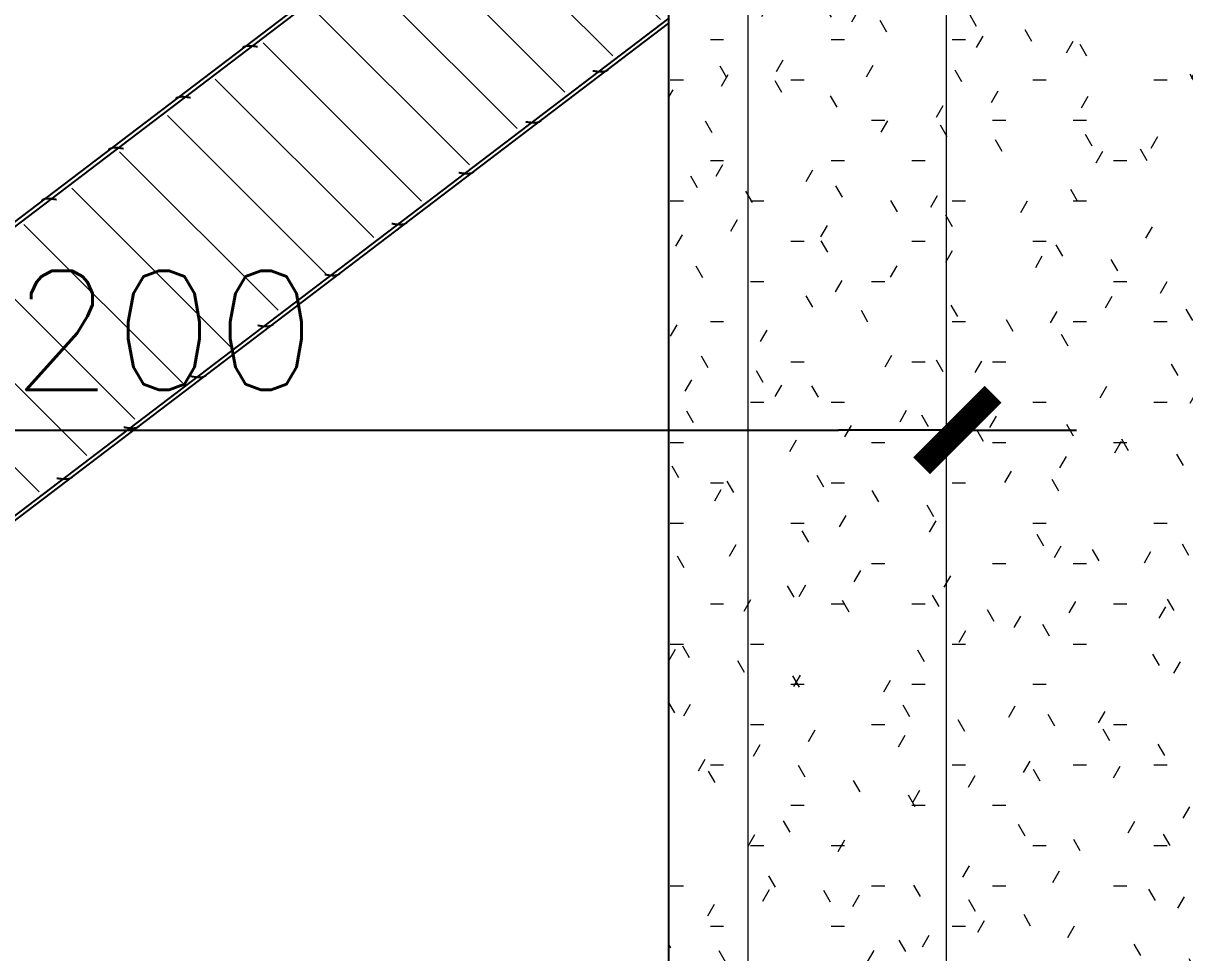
# Model space of a CAD drawing. Extents: x -9133 to 18268, y -11863 to 17290.
# Drawn here: x 809.5 to 955.9, y 3316.6 to 3433.8 of the extents above; entities that cross this region are included whole.
import ezdxf

# ---------------------------------------------------------------- set-up
doc = ezdxf.new("R2010")
doc.units = 0
doc.header["$LTSCALE"] = 30
doc.header["$MEASUREMENT"] = 0
doc.linetypes.add('EJEG$0$RLE-PROYECCION', pattern=[0.71438, 0.47625, -0.23813])
doc.layers.get('0').update_dxf_attribs({"linetype": 'CONTINUOUS'})
doc.layers.add('EJEG$0$RLA-ACHURADO', color=30, linetype='EJEG$0$RLE-PROYECCION', lineweight=15, transparency=0.7)
doc.layers.add('EJEG$0$RLA-CONTORNO', color=30, linetype='CONTINUOUS', lineweight=25)
doc.layers.add('EJEG$0$RLA-EJES', color=1, linetype='CONTINUOUS', lineweight=9)
doc.layers.add('EJEG$0$RLA-FE', color=7, linetype='CONTINUOUS')
doc.styles.add('EJEG$0$RomanS', font='romans.shx', dxfattribs={"height": 11.25})
doc.dimstyles.new('EJEG$0$ING50', dxfattribs={"dimscale": 50, "dimtxt": 0.27, "dimasz": 0.3, "dimexe": 0, "dimexo": 0, "dimgap": 0.1, "dimtad": 1, "dimdec": 1, "dimzin": 12, "dimdsep": 46, "dimtxsty": 'EJEG$0$RomanS', "dimblk": 'EJEG$0$TICK1', "dimblk1": 'EJEG$0$TICK1', "dimblk2": 'EJEG$0$TICK1', "dimcen": 0.09, "dimclrd": 2, "dimclre": 1, "dimclrt": 3, "dimadec": 0, "dimazin": 0, "dimtfac": 1, "dimtdec": 0, "dimtix": 1, "dimtmove": 2, "dimatfit": 3, "dimldrblk": 'EJEG$0$TICK1', "dimfxl": 0, "dimfxlon": 1, "dimtolj": 1, "dimtzin": 0, "dimarcsym": 0})

# ---------------------------------------------------------------- blocks, each defined once
blk = doc.blocks.new('EJEG$0$FP_3-EJE G')
at = {"layer": 'EJEG$0$RLA-CONTORNO'}
for p, q in [((-1239.82, 1101.97), (-1601.82, 826.77)), ((-1293.15, 1061.37), (-1293.17, 1061.36)), ((-1293.12, 1061.37), (-1293.15, 1061.37)), ((-1293.1, 1061.38), (-1293.12, 1061.37)), ((-1293.07, 1061.38), (-1293.1, 1061.38)), ((-1293.04, 1061.39), (-1293.07, 1061.38)), ((-1293.01, 1061.39), (-1293.04, 1061.39)), ((-1292.98, 1061.4), (-1293.01, 1061.39)), ((-1292.96, 1061.4), (-1292.98, 1061.4)), ((-1292.93, 1061.4), (-1292.96, 1061.4)), ((-1292.9, 1061.41), (-1292.93, 1061.4)), ((-1292.87, 1061.41), (-1292.9, 1061.41)), ((-1292.84, 1061.41), (-1292.87, 1061.41)), ((-1292.81, 1061.41), (-1292.84, 1061.41)), ((-1292.78, 1061.41), (-1292.81, 1061.41)), ((-1292.75, 1061.41), (-1292.78, 1061.41)), ((-1292.72, 1061.41), (-1292.75, 1061.41)), ((-1292.69, 1061.41), (-1292.72, 1061.41)), ((-1292.66, 1061.41), (-1292.69, 1061.41)), ((-1292.62, 1061.41), (-1292.66, 1061.41)), ((-1292.59, 1061.41), (-1292.62, 1061.41)), ((-1292.56, 1061.41), (-1292.59, 1061.41)), ((-1292.53, 1061.4), (-1292.56, 1061.41)), ((-1292.5, 1061.4), (-1292.53, 1061.4)), ((-1292.46, 1061.4), (-1292.5, 1061.4)), ((-1292.43, 1061.4), (-1292.46, 1061.4)), ((-1292.4, 1061.39), (-1292.43, 1061.4)), ((-1292.36, 1061.39), (-1292.4, 1061.39)), ((-1292.33, 1061.39), (-1292.36, 1061.39)), ((-1292.3, 1061.38), (-1292.33, 1061.39)), ((-1292.26, 1061.38), (-1292.3, 1061.38)), ((-1292.23, 1061.38), (-1292.26, 1061.38)), ((-1292.19, 1061.37), (-1292.23, 1061.38)), ((-1292.16, 1061.37), (-1292.19, 1061.37)), ((-1292.13, 1061.36), (-1292.16, 1061.37)), ((-1293.52, 1061.21), (-1293.54, 1061.2)), ((-1293.5, 1061.22), (-1293.52, 1061.21)), ((-1293.48, 1061.24), (-1293.5, 1061.22)), ((-1293.46, 1061.25), (-1293.48, 1061.24)), ((-1293.44, 1061.26), (-1293.46, 1061.25)), ((-1293.42, 1061.27), (-1293.44, 1061.26)), ((-1293.39, 1061.29), (-1293.42, 1061.27)), ((-1293.37, 1061.3), (-1293.39, 1061.29)), ((-1293.35, 1061.31), (-1293.37, 1061.3)), ((-1293.32, 1061.32), (-1293.35, 1061.31)), ((-1293.3, 1061.32), (-1293.32, 1061.32)), ((-1293.28, 1061.33), (-1293.3, 1061.32)), ((-1293.25, 1061.34), (-1293.28, 1061.33)), ((-1293.23, 1061.35), (-1293.25, 1061.34)), ((-1293.2, 1061.36), (-1293.23, 1061.35)), ((-1293.17, 1061.36), (-1293.2, 1061.36)), ((-1292.09, 1061.36), (-1292.13, 1061.36)), ((-1292.06, 1061.35), (-1292.09, 1061.36)), ((-1292.02, 1061.35), (-1292.06, 1061.35)), ((-1291.99, 1061.34), (-1292.02, 1061.35)), ((-1291.95, 1061.34), (-1291.99, 1061.34)), ((-1291.92, 1061.33), (-1291.95, 1061.34)), ((-1291.88, 1061.33), (-1291.92, 1061.33)), ((-1291.85, 1061.32), (-1291.88, 1061.33)), ((-1291.81, 1061.31), (-1291.85, 1061.32)), ((-1291.78, 1061.31), (-1291.81, 1061.31)), ((-1291.74, 1061.3), (-1291.78, 1061.31)), ((-1291.71, 1061.3), (-1291.74, 1061.3)), ((-1291.67, 1061.29), (-1291.71, 1061.3)), ((-1301.97, 1054.79), (-1301.99, 1054.78)), ((-1301.95, 1054.81), (-1301.97, 1054.79)), ((-1301.92, 1054.82), (-1301.95, 1054.81)), ((-1301.9, 1054.83), (-1301.92, 1054.82)), ((-1301.88, 1054.84), (-1301.9, 1054.83)), ((-1301.86, 1054.86), (-1301.88, 1054.84)), ((-1301.84, 1054.87), (-1301.86, 1054.86)), ((-1301.81, 1054.88), (-1301.84, 1054.87)), ((-1301.79, 1054.89), (-1301.81, 1054.88)), ((-1301.77, 1054.9), (-1301.79, 1054.89)), ((-1301.74, 1054.91), (-1301.77, 1054.9)), ((-1301.72, 1054.91), (-1301.74, 1054.91)), ((-1301.69, 1054.92), (-1301.72, 1054.91)), ((-1301.67, 1054.93), (-1301.69, 1054.92)), ((-1301.64, 1054.94), (-1301.67, 1054.93)), ((-1301.62, 1054.94), (-1301.64, 1054.94)), ((-1301.59, 1054.95), (-1301.62, 1054.94)), ((-1301.57, 1054.96), (-1301.59, 1054.95)), ((-1301.54, 1054.96), (-1301.57, 1054.96)), ((-1301.51, 1054.97), (-1301.54, 1054.96)), ((-1301.48, 1054.97), (-1301.51, 1054.97)), ((-1301.46, 1054.97), (-1301.48, 1054.97)), ((-1301.43, 1054.98), (-1301.46, 1054.97)), ((-1301.4, 1054.98), (-1301.43, 1054.98)), ((-1301.37, 1054.98), (-1301.4, 1054.98)), ((-1301.34, 1054.99), (-1301.37, 1054.98)), ((-1301.31, 1054.99), (-1301.34, 1054.99)), ((-1301.28, 1054.99), (-1301.31, 1054.99)), ((-1301.25, 1054.99), (-1301.28, 1054.99)), ((-1301.22, 1054.99), (-1301.25, 1054.99)), ((-1301.19, 1054.99), (-1301.22, 1054.99)), ((-1301.16, 1054.99), (-1301.19, 1054.99)), ((-1301.13, 1054.99), (-1301.16, 1054.99)), ((-1301.1, 1054.99), (-1301.13, 1054.99)), ((-1301.07, 1054.99), (-1301.1, 1054.99)), ((-1301.04, 1054.99), (-1301.07, 1054.99)), ((-1301, 1054.99), (-1301.04, 1054.99)), ((-1300.97, 1054.99), (-1301, 1054.99)), ((-1300.94, 1054.98), (-1300.97, 1054.99)), ((-1300.91, 1054.98), (-1300.94, 1054.98)), ((-1300.87, 1054.98), (-1300.91, 1054.98)), ((-1300.84, 1054.97), (-1300.87, 1054.98)), ((-1300.81, 1054.97), (-1300.84, 1054.97)), ((-1300.77, 1054.97), (-1300.81, 1054.97)), ((-1300.74, 1054.96), (-1300.77, 1054.97)), ((-1300.71, 1054.96), (-1300.74, 1054.96)), ((-1300.67, 1054.96), (-1300.71, 1054.96)), ((-1300.64, 1054.95), (-1300.67, 1054.96)), ((-1300.6, 1054.95), (-1300.64, 1054.95)), ((-1300.57, 1054.94), (-1300.6, 1054.95)), ((-1300.53, 1054.94), (-1300.57, 1054.94)), ((-1300.5, 1054.93), (-1300.53, 1054.94)), ((-1300.47, 1054.93), (-1300.5, 1054.93)), ((-1300.43, 1054.92), (-1300.47, 1054.93)), ((-1300.4, 1054.92), (-1300.43, 1054.92)), ((-1300.36, 1054.91), (-1300.4, 1054.92)), ((-1300.33, 1054.91), (-1300.36, 1054.91)), ((-1300.29, 1054.9), (-1300.33, 1054.91)), ((-1300.26, 1054.89), (-1300.29, 1054.9)), ((-1300.22, 1054.89), (-1300.26, 1054.89)), ((-1300.19, 1054.88), (-1300.22, 1054.89)), ((-1300.15, 1054.88), (-1300.19, 1054.88)), ((-1300.11, 1054.87), (-1300.15, 1054.88)), ((-1310.41, 1048.37), (-1310.43, 1048.36)), ((-1310.39, 1048.39), (-1310.41, 1048.37)), ((-1310.37, 1048.4), (-1310.39, 1048.39)), ((-1310.35, 1048.41), (-1310.37, 1048.4)), ((-1310.32, 1048.42), (-1310.35, 1048.41)), ((-1310.3, 1048.44), (-1310.32, 1048.42)), ((-1310.28, 1048.45), (-1310.3, 1048.44)), ((-1310.26, 1048.46), (-1310.28, 1048.45)), ((-1310.23, 1048.47), (-1310.26, 1048.46)), ((-1310.21, 1048.48), (-1310.23, 1048.47)), ((-1310.19, 1048.49), (-1310.21, 1048.48)), ((-1310.16, 1048.5), (-1310.19, 1048.49)), ((-1310.14, 1048.5), (-1310.16, 1048.5)), ((-1310.11, 1048.51), (-1310.14, 1048.5)), ((-1310.09, 1048.52), (-1310.11, 1048.51)), ((-1310.06, 1048.52), (-1310.09, 1048.52)), ((-1310.04, 1048.53), (-1310.06, 1048.52)), ((-1310.01, 1048.54), (-1310.04, 1048.53)), ((-1309.98, 1048.54), (-1310.01, 1048.54)), ((-1309.96, 1048.55), (-1309.98, 1048.54)), ((-1309.93, 1048.55), (-1309.96, 1048.55)), ((-1309.9, 1048.56), (-1309.93, 1048.55)), ((-1309.87, 1048.56), (-1309.9, 1048.56)), ((-1309.84, 1048.56), (-1309.87, 1048.56)), ((-1309.82, 1048.56), (-1309.84, 1048.56)), ((-1309.79, 1048.57), (-1309.82, 1048.56)), ((-1309.76, 1048.57), (-1309.79, 1048.57)), ((-1309.73, 1048.57), (-1309.76, 1048.57)), ((-1309.7, 1048.57), (-1309.73, 1048.57)), ((-1309.67, 1048.57), (-1309.7, 1048.57)), ((-1309.64, 1048.57), (-1309.67, 1048.57)), ((-1309.61, 1048.57), (-1309.64, 1048.57)), ((-1309.57, 1048.57), (-1309.61, 1048.57)), ((-1309.54, 1048.57), (-1309.57, 1048.57)), ((-1309.51, 1048.57), (-1309.54, 1048.57)), ((-1309.48, 1048.57), (-1309.51, 1048.57)), ((-1309.45, 1048.57), (-1309.48, 1048.57)), ((-1309.42, 1048.57), (-1309.45, 1048.57)), ((-1309.38, 1048.56), (-1309.42, 1048.57)), ((-1309.35, 1048.56), (-1309.38, 1048.56)), ((-1309.32, 1048.56), (-1309.35, 1048.56)), ((-1309.28, 1048.56), (-1309.32, 1048.56)), ((-1309.25, 1048.55), (-1309.28, 1048.56)), ((-1309.22, 1048.55), (-1309.25, 1048.55)), ((-1309.18, 1048.55), (-1309.22, 1048.55)), ((-1309.15, 1048.54), (-1309.18, 1048.55)), ((-1309.12, 1048.54), (-1309.15, 1048.54)), ((-1309.08, 1048.53), (-1309.12, 1048.54)), ((-1309.05, 1048.53), (-1309.08, 1048.53)), ((-1309.01, 1048.52), (-1309.05, 1048.53)), ((-1308.98, 1048.52), (-1309.01, 1048.52)), ((-1308.94, 1048.51), (-1308.98, 1048.52)), ((-1308.91, 1048.51), (-1308.94, 1048.51)), ((-1308.87, 1048.5), (-1308.91, 1048.51)), ((-1308.84, 1048.5), (-1308.87, 1048.5)), ((-1308.8, 1048.49), (-1308.84, 1048.5)), ((-1308.77, 1048.49), (-1308.8, 1048.49)), ((-1308.73, 1048.48), (-1308.77, 1048.49)), ((-1308.7, 1048.48), (-1308.73, 1048.48)), ((-1308.66, 1048.47), (-1308.7, 1048.48)), ((-1308.63, 1048.46), (-1308.66, 1048.47)), ((-1308.59, 1048.46), (-1308.63, 1048.46)), ((-1308.56, 1048.45), (-1308.59, 1048.46)), ((-1318.85, 1041.95), (-1318.87, 1041.94)), ((-1318.83, 1041.97), (-1318.85, 1041.95)), ((-1318.81, 1041.98), (-1318.83, 1041.97)), ((-1318.79, 1041.99), (-1318.81, 1041.98)), ((-1318.77, 1042.01), (-1318.79, 1041.99)), ((-1318.75, 1042.02), (-1318.77, 1042.01)), ((-1318.72, 1042.03), (-1318.75, 1042.02)), ((-1318.7, 1042.04), (-1318.72, 1042.03)), ((-1318.68, 1042.05), (-1318.7, 1042.04)), ((-1318.65, 1042.06), (-1318.68, 1042.05)), ((-1318.63, 1042.07), (-1318.65, 1042.06)), ((-1318.61, 1042.08), (-1318.63, 1042.07)), ((-1318.58, 1042.08), (-1318.61, 1042.08)), ((-1318.56, 1042.09), (-1318.58, 1042.08)), ((-1318.53, 1042.1), (-1318.56, 1042.09)), ((-1318.51, 1042.11), (-1318.53, 1042.1)), ((-1318.48, 1042.11), (-1318.51, 1042.11)), ((-1318.45, 1042.12), (-1318.48, 1042.11)), ((-1318.43, 1042.12), (-1318.45, 1042.12)), ((-1318.4, 1042.13), (-1318.43, 1042.12)), ((-1318.37, 1042.13), (-1318.4, 1042.13)), ((-1318.34, 1042.14), (-1318.37, 1042.13)), ((-1318.32, 1042.14), (-1318.34, 1042.14)), ((-1318.29, 1042.14), (-1318.32, 1042.14)), ((-1318.26, 1042.15), (-1318.29, 1042.14)), ((-1318.23, 1042.15), (-1318.26, 1042.15)), ((-1318.2, 1042.15), (-1318.23, 1042.15)), ((-1318.17, 1042.15), (-1318.2, 1042.15)), ((-1318.14, 1042.15), (-1318.17, 1042.15)), ((-1318.11, 1042.15), (-1318.14, 1042.15)), ((-1318.08, 1042.15), (-1318.11, 1042.15)), ((-1318.05, 1042.15), (-1318.08, 1042.15)), ((-1318.02, 1042.15), (-1318.05, 1042.15)), ((-1317.99, 1042.15), (-1318.02, 1042.15)), ((-1317.96, 1042.15), (-1317.99, 1042.15)), ((-1317.92, 1042.15), (-1317.96, 1042.15)), ((-1317.89, 1042.15), (-1317.92, 1042.15)), ((-1317.86, 1042.15), (-1317.89, 1042.15)), ((-1317.83, 1042.15), (-1317.86, 1042.15)), ((-1317.79, 1042.14), (-1317.83, 1042.15)), ((-1317.76, 1042.14), (-1317.79, 1042.14)), ((-1317.73, 1042.14), (-1317.76, 1042.14)), ((-1317.69, 1042.13), (-1317.73, 1042.14)), ((-1317.66, 1042.13), (-1317.69, 1042.13)), ((-1317.63, 1042.13), (-1317.66, 1042.13)), ((-1317.59, 1042.12), (-1317.63, 1042.13)), ((-1317.56, 1042.12), (-1317.59, 1042.12)), ((-1317.53, 1042.11), (-1317.56, 1042.12)), ((-1317.49, 1042.11), (-1317.53, 1042.11)), ((-1317.46, 1042.1), (-1317.49, 1042.11)), ((-1317.42, 1042.1), (-1317.46, 1042.1)), ((-1317.39, 1042.1), (-1317.42, 1042.1)), ((-1317.35, 1042.09), (-1317.39, 1042.1)), ((-1317.32, 1042.08), (-1317.35, 1042.09)), ((-1317.28, 1042.08), (-1317.32, 1042.08)), ((-1317.25, 1042.07), (-1317.28, 1042.08)), ((-1317.21, 1042.07), (-1317.25, 1042.07)), ((-1317.18, 1042.06), (-1317.21, 1042.07)), ((-1317.14, 1042.06), (-1317.18, 1042.06)), ((-1317.11, 1042.05), (-1317.14, 1042.06)), ((-1317.07, 1042.05), (-1317.11, 1042.05)), ((-1317.04, 1042.04), (-1317.07, 1042.05)), ((-1317, 1042.03), (-1317.04, 1042.04))]:
    blk.add_line(p, q, dxfattribs=at)
blk = doc.blocks.new('EJEG$0$FP_4-EJE G')
at = {"layer": 'EJEG$0$RLA-CONTORNO'}
for p, q in [((-1601.82, 789.09), (-1239.82, 1064.28)), ((-1249.36, 1058.25), (-1249.39, 1058.26)), ((-1249.32, 1058.25), (-1249.36, 1058.25)), ((-1249.29, 1058.24), (-1249.32, 1058.25)), ((-1249.25, 1058.23), (-1249.29, 1058.24)), ((-1249.22, 1058.23), (-1249.25, 1058.23)), ((-1249.18, 1058.22), (-1249.22, 1058.23)), ((-1249.15, 1058.22), (-1249.18, 1058.22)), ((-1249.11, 1058.21), (-1249.15, 1058.22)), ((-1249.08, 1058.21), (-1249.11, 1058.21)), ((-1249.04, 1058.2), (-1249.08, 1058.21)), ((-1249.01, 1058.2), (-1249.04, 1058.2)), ((-1248.97, 1058.19), (-1249.01, 1058.2)), ((-1248.94, 1058.19), (-1248.97, 1058.19)), ((-1248.91, 1058.18), (-1248.94, 1058.19)), ((-1248.87, 1058.18), (-1248.91, 1058.18)), ((-1248.84, 1058.17), (-1248.87, 1058.18)), ((-1248.8, 1058.17), (-1248.84, 1058.17)), ((-1248.77, 1058.16), (-1248.8, 1058.17)), ((-1248.74, 1058.16), (-1248.77, 1058.16)), ((-1248.7, 1058.16), (-1248.74, 1058.16)), ((-1248.67, 1058.15), (-1248.7, 1058.16)), ((-1248.64, 1058.15), (-1248.67, 1058.15)), ((-1248.6, 1058.15), (-1248.64, 1058.15)), ((-1248.57, 1058.15), (-1248.6, 1058.15)), ((-1248.54, 1058.14), (-1248.57, 1058.15)), ((-1248.51, 1058.14), (-1248.54, 1058.14)), ((-1248.47, 1058.14), (-1248.51, 1058.14)), ((-1248.44, 1058.14), (-1248.47, 1058.14)), ((-1248.41, 1058.14), (-1248.44, 1058.14)), ((-1248.38, 1058.14), (-1248.41, 1058.14)), ((-1248.35, 1058.14), (-1248.38, 1058.14)), ((-1248.32, 1058.14), (-1248.35, 1058.14)), ((-1248.29, 1058.14), (-1248.32, 1058.14)), ((-1248.26, 1058.14), (-1248.29, 1058.14)), ((-1248.23, 1058.14), (-1248.26, 1058.14)), ((-1248.2, 1058.14), (-1248.23, 1058.14)), ((-1248.17, 1058.14), (-1248.2, 1058.14)), ((-1248.14, 1058.14), (-1248.17, 1058.14)), ((-1248.11, 1058.15), (-1248.14, 1058.14)), ((-1248.08, 1058.15), (-1248.11, 1058.15)), ((-1248.05, 1058.15), (-1248.08, 1058.15)), ((-1248.02, 1058.16), (-1248.05, 1058.15)), ((-1248, 1058.16), (-1248.02, 1058.16)), ((-1247.97, 1058.17), (-1248, 1058.16)), ((-1247.94, 1058.17), (-1247.97, 1058.17)), ((-1247.92, 1058.18), (-1247.94, 1058.17)), ((-1247.89, 1058.19), (-1247.92, 1058.18)), ((-1247.87, 1058.19), (-1247.89, 1058.19)), ((-1247.84, 1058.2), (-1247.87, 1058.19)), ((-1247.81, 1058.21), (-1247.84, 1058.2)), ((-1247.79, 1058.21), (-1247.81, 1058.21)), ((-1247.77, 1058.22), (-1247.79, 1058.21)), ((-1247.74, 1058.23), (-1247.77, 1058.22)), ((-1247.72, 1058.24), (-1247.74, 1058.23)), ((-1247.7, 1058.25), (-1247.72, 1058.24)), ((-1247.67, 1058.26), (-1247.7, 1058.25)), ((-1247.65, 1058.27), (-1247.67, 1058.26)), ((-1247.63, 1058.29), (-1247.65, 1058.27)), ((-1247.61, 1058.3), (-1247.63, 1058.29)), ((-1247.59, 1058.31), (-1247.61, 1058.3)), ((-1247.56, 1058.32), (-1247.59, 1058.31)), ((-1247.54, 1058.34), (-1247.56, 1058.32)), ((-1247.52, 1058.35), (-1247.54, 1058.34)), ((-1257.8, 1051.83), (-1257.84, 1051.84)), ((-1257.77, 1051.83), (-1257.8, 1051.83)), ((-1257.73, 1051.82), (-1257.77, 1051.83)), ((-1257.7, 1051.82), (-1257.73, 1051.82)), ((-1257.66, 1051.81), (-1257.7, 1051.82)), ((-1257.63, 1051.8), (-1257.66, 1051.81)), ((-1257.59, 1051.8), (-1257.63, 1051.8)), ((-1257.56, 1051.79), (-1257.59, 1051.8)), ((-1257.52, 1051.79), (-1257.56, 1051.79)), ((-1257.49, 1051.78), (-1257.52, 1051.79)), ((-1257.45, 1051.78), (-1257.49, 1051.78)), ((-1257.42, 1051.77), (-1257.45, 1051.78)), ((-1257.38, 1051.77), (-1257.42, 1051.77)), ((-1257.35, 1051.76), (-1257.38, 1051.77)), ((-1257.31, 1051.76), (-1257.35, 1051.76)), ((-1257.28, 1051.75), (-1257.31, 1051.76)), ((-1257.25, 1051.75), (-1257.28, 1051.75)), ((-1257.21, 1051.75), (-1257.25, 1051.75)), ((-1257.18, 1051.74), (-1257.21, 1051.75)), ((-1257.15, 1051.74), (-1257.18, 1051.74)), ((-1257.11, 1051.73), (-1257.15, 1051.74)), ((-1257.08, 1051.73), (-1257.11, 1051.73)), ((-1257.05, 1051.73), (-1257.08, 1051.73)), ((-1257.01, 1051.73), (-1257.05, 1051.73)), ((-1256.98, 1051.72), (-1257.01, 1051.73)), ((-1256.95, 1051.72), (-1256.98, 1051.72)), ((-1256.92, 1051.72), (-1256.95, 1051.72)), ((-1256.89, 1051.72), (-1256.92, 1051.72)), ((-1256.85, 1051.72), (-1256.89, 1051.72)), ((-1256.82, 1051.72), (-1256.85, 1051.72)), ((-1256.79, 1051.72), (-1256.82, 1051.72)), ((-1256.76, 1051.72), (-1256.79, 1051.72)), ((-1256.73, 1051.72), (-1256.76, 1051.72)), ((-1256.7, 1051.72), (-1256.73, 1051.72)), ((-1256.67, 1051.72), (-1256.7, 1051.72)), ((-1256.64, 1051.72), (-1256.67, 1051.72)), ((-1256.61, 1051.72), (-1256.64, 1051.72)), ((-1256.58, 1051.73), (-1256.61, 1051.72)), ((-1256.55, 1051.73), (-1256.58, 1051.73)), ((-1256.52, 1051.73), (-1256.55, 1051.73)), ((-1256.5, 1051.74), (-1256.52, 1051.73)), ((-1256.47, 1051.74), (-1256.5, 1051.74)), ((-1256.44, 1051.74), (-1256.47, 1051.74)), ((-1256.41, 1051.75), (-1256.44, 1051.74)), ((-1256.39, 1051.75), (-1256.41, 1051.75)), ((-1256.36, 1051.76), (-1256.39, 1051.75)), ((-1256.33, 1051.77), (-1256.36, 1051.76)), ((-1256.31, 1051.77), (-1256.33, 1051.77)), ((-1256.28, 1051.78), (-1256.31, 1051.77)), ((-1256.26, 1051.79), (-1256.28, 1051.78)), ((-1256.23, 1051.8), (-1256.26, 1051.79)), ((-1256.21, 1051.8), (-1256.23, 1051.8)), ((-1256.19, 1051.81), (-1256.21, 1051.8)), ((-1256.16, 1051.82), (-1256.19, 1051.81)), ((-1256.14, 1051.83), (-1256.16, 1051.82)), ((-1256.12, 1051.84), (-1256.14, 1051.83)), ((-1256.09, 1051.85), (-1256.12, 1051.84)), ((-1256.07, 1051.87), (-1256.09, 1051.85)), ((-1256.05, 1051.88), (-1256.07, 1051.87)), ((-1256.03, 1051.89), (-1256.05, 1051.88)), ((-1256.01, 1051.9), (-1256.03, 1051.89)), ((-1255.99, 1051.92), (-1256.01, 1051.9)), ((-1255.97, 1051.93), (-1255.99, 1051.92)), ((-1266.25, 1045.41), (-1266.28, 1045.42)), ((-1266.21, 1045.41), (-1266.25, 1045.41)), ((-1266.18, 1045.4), (-1266.21, 1045.41)), ((-1266.14, 1045.4), (-1266.18, 1045.4)), ((-1266.11, 1045.39), (-1266.14, 1045.4)), ((-1266.07, 1045.38), (-1266.11, 1045.39)), ((-1266.04, 1045.38), (-1266.07, 1045.38)), ((-1266, 1045.37), (-1266.04, 1045.38)), ((-1265.97, 1045.37), (-1266, 1045.37)), ((-1265.93, 1045.36), (-1265.97, 1045.37)), ((-1265.9, 1045.36), (-1265.93, 1045.36)), ((-1265.86, 1045.35), (-1265.9, 1045.36)), ((-1265.83, 1045.35), (-1265.86, 1045.35)), ((-1265.79, 1045.34), (-1265.83, 1045.35)), ((-1265.76, 1045.34), (-1265.79, 1045.34)), ((-1265.72, 1045.33), (-1265.76, 1045.34)), ((-1265.69, 1045.33), (-1265.72, 1045.33)), ((-1265.66, 1045.33), (-1265.69, 1045.33)), ((-1265.62, 1045.32), (-1265.66, 1045.33)), ((-1265.59, 1045.32), (-1265.62, 1045.32)), ((-1265.56, 1045.32), (-1265.59, 1045.32)), ((-1265.52, 1045.31), (-1265.56, 1045.32)), ((-1265.49, 1045.31), (-1265.52, 1045.31)), ((-1265.46, 1045.31), (-1265.49, 1045.31)), ((-1265.42, 1045.31), (-1265.46, 1045.31)), ((-1265.39, 1045.3), (-1265.42, 1045.31)), ((-1265.36, 1045.3), (-1265.39, 1045.3)), ((-1265.33, 1045.3), (-1265.36, 1045.3)), ((-1265.3, 1045.3), (-1265.33, 1045.3)), ((-1265.27, 1045.3), (-1265.3, 1045.3)), ((-1265.23, 1045.3), (-1265.27, 1045.3)), ((-1265.2, 1045.3), (-1265.23, 1045.3)), ((-1265.17, 1045.3), (-1265.2, 1045.3)), ((-1265.14, 1045.3), (-1265.17, 1045.3)), ((-1265.11, 1045.3), (-1265.14, 1045.3)), ((-1265.08, 1045.3), (-1265.11, 1045.3)), ((-1265.05, 1045.3), (-1265.08, 1045.3)), ((-1265.03, 1045.31), (-1265.05, 1045.3)), ((-1265, 1045.31), (-1265.03, 1045.31)), ((-1264.97, 1045.31), (-1265, 1045.31)), ((-1264.94, 1045.32), (-1264.97, 1045.31)), ((-1264.91, 1045.32), (-1264.94, 1045.32)), ((-1264.88, 1045.32), (-1264.91, 1045.32)), ((-1264.86, 1045.33), (-1264.88, 1045.32)), ((-1264.83, 1045.34), (-1264.86, 1045.33)), ((-1264.8, 1045.34), (-1264.83, 1045.34)), ((-1264.78, 1045.35), (-1264.8, 1045.34)), ((-1264.75, 1045.35), (-1264.78, 1045.35)), ((-1264.73, 1045.36), (-1264.75, 1045.35)), ((-1264.7, 1045.37), (-1264.73, 1045.36)), ((-1264.68, 1045.38), (-1264.7, 1045.37)), ((-1264.65, 1045.39), (-1264.68, 1045.38)), ((-1264.63, 1045.39), (-1264.65, 1045.39)), ((-1264.61, 1045.4), (-1264.63, 1045.39)), ((-1264.58, 1045.41), (-1264.61, 1045.4)), ((-1264.56, 1045.42), (-1264.58, 1045.41)), ((-1264.54, 1045.44), (-1264.56, 1045.42)), ((-1264.52, 1045.45), (-1264.54, 1045.44)), ((-1264.49, 1045.46), (-1264.52, 1045.45)), ((-1264.47, 1045.47), (-1264.49, 1045.46)), ((-1264.45, 1045.49), (-1264.47, 1045.47)), ((-1264.43, 1045.5), (-1264.45, 1045.49)), ((-1264.41, 1045.51), (-1264.43, 1045.5)), ((-1274.69, 1038.99), (-1274.73, 1039)), ((-1274.66, 1038.99), (-1274.69, 1038.99)), ((-1274.62, 1038.98), (-1274.66, 1038.99)), ((-1274.58, 1038.98), (-1274.62, 1038.98)), ((-1274.55, 1038.97), (-1274.58, 1038.98)), ((-1274.51, 1038.97), (-1274.55, 1038.97)), ((-1274.48, 1038.96), (-1274.51, 1038.97)), ((-1274.44, 1038.95), (-1274.48, 1038.96)), ((-1274.41, 1038.95), (-1274.44, 1038.95)), ((-1274.37, 1038.94), (-1274.41, 1038.95)), ((-1274.34, 1038.94), (-1274.37, 1038.94)), ((-1274.31, 1038.93), (-1274.34, 1038.94)), ((-1274.27, 1038.93), (-1274.31, 1038.93)), ((-1274.24, 1038.92), (-1274.27, 1038.93)), ((-1274.2, 1038.92), (-1274.24, 1038.92)), ((-1274.17, 1038.92), (-1274.2, 1038.92)), ((-1274.13, 1038.91), (-1274.17, 1038.92)), ((-1274.1, 1038.91), (-1274.13, 1038.91)), ((-1274.07, 1038.9), (-1274.1, 1038.91)), ((-1274.03, 1038.9), (-1274.07, 1038.9)), ((-1274, 1038.9), (-1274.03, 1038.9)), ((-1273.97, 1038.89), (-1274, 1038.9)), ((-1273.93, 1038.89), (-1273.97, 1038.89)), ((-1273.9, 1038.89), (-1273.93, 1038.89)), ((-1273.87, 1038.89), (-1273.9, 1038.89)), ((-1273.84, 1038.88), (-1273.87, 1038.89)), ((-1273.8, 1038.88), (-1273.84, 1038.88)), ((-1273.77, 1038.88), (-1273.8, 1038.88)), ((-1273.74, 1038.88), (-1273.77, 1038.88)), ((-1273.71, 1038.88), (-1273.74, 1038.88)), ((-1273.68, 1038.88), (-1273.71, 1038.88)), ((-1273.65, 1038.88), (-1273.68, 1038.88)), ((-1273.62, 1038.88), (-1273.65, 1038.88)), ((-1273.59, 1038.88), (-1273.62, 1038.88)), ((-1273.56, 1038.88), (-1273.59, 1038.88)), ((-1273.53, 1038.88), (-1273.56, 1038.88)), ((-1273.5, 1038.89), (-1273.53, 1038.88)), ((-1273.47, 1038.89), (-1273.5, 1038.89)), ((-1273.44, 1038.89), (-1273.47, 1038.89)), ((-1273.41, 1038.89), (-1273.44, 1038.89)), ((-1273.38, 1038.9), (-1273.41, 1038.89)), ((-1273.36, 1038.9), (-1273.38, 1038.9)), ((-1273.33, 1038.91), (-1273.36, 1038.9)), ((-1273.3, 1038.91), (-1273.33, 1038.91)), ((-1273.27, 1038.92), (-1273.3, 1038.91)), ((-1273.25, 1038.92), (-1273.27, 1038.92)), ((-1273.22, 1038.93), (-1273.25, 1038.92)), ((-1273.2, 1038.93), (-1273.22, 1038.93)), ((-1273.17, 1038.94), (-1273.2, 1038.93)), ((-1273.15, 1038.95), (-1273.17, 1038.94)), ((-1273.12, 1038.96), (-1273.15, 1038.95)), ((-1273.1, 1038.97), (-1273.12, 1038.96)), ((-1273.07, 1038.98), (-1273.1, 1038.97)), ((-1273.05, 1038.99), (-1273.07, 1038.98)), ((-1273.03, 1039), (-1273.05, 1038.99)), ((-1273, 1039.01), (-1273.03, 1039)), ((-1272.98, 1039.02), (-1273, 1039.01)), ((-1272.96, 1039.03), (-1272.98, 1039.02)), ((-1272.94, 1039.04), (-1272.96, 1039.03)), ((-1272.92, 1039.05), (-1272.94, 1039.04)), ((-1272.9, 1039.07), (-1272.92, 1039.05)), ((-1272.87, 1039.08), (-1272.9, 1039.07)), ((-1272.85, 1039.09), (-1272.87, 1039.08)), ((-1283.13, 1032.58), (-1283.17, 1032.58)), ((-1283.1, 1032.57), (-1283.13, 1032.58)), ((-1283.06, 1032.56), (-1283.1, 1032.57)), ((-1283.03, 1032.56), (-1283.06, 1032.56)), ((-1282.99, 1032.55), (-1283.03, 1032.56)), ((-1282.96, 1032.55), (-1282.99, 1032.55)), ((-1282.92, 1032.54), (-1282.96, 1032.55)), ((-1282.89, 1032.54), (-1282.92, 1032.54)), ((-1282.85, 1032.53), (-1282.89, 1032.54)), ((-1282.82, 1032.53), (-1282.85, 1032.53)), ((-1282.78, 1032.52), (-1282.82, 1032.53)), ((-1282.75, 1032.52), (-1282.78, 1032.52)), ((-1282.71, 1032.51), (-1282.75, 1032.52)), ((-1282.68, 1032.51), (-1282.71, 1032.51)), ((-1282.65, 1032.5), (-1282.68, 1032.51)), ((-1282.61, 1032.5), (-1282.65, 1032.5)), ((-1282.58, 1032.49), (-1282.61, 1032.5)), ((-1282.54, 1032.49), (-1282.58, 1032.49)), ((-1282.51, 1032.48), (-1282.54, 1032.49)), ((-1282.48, 1032.48), (-1282.51, 1032.48)), ((-1282.44, 1032.48), (-1282.48, 1032.48)), ((-1282.41, 1032.48), (-1282.44, 1032.48)), ((-1282.38, 1032.47), (-1282.41, 1032.48)), ((-1282.34, 1032.47), (-1282.38, 1032.47)), ((-1282.31, 1032.47), (-1282.34, 1032.47)), ((-1282.28, 1032.47), (-1282.31, 1032.47)), ((-1282.25, 1032.46), (-1282.28, 1032.47)), ((-1282.22, 1032.46), (-1282.25, 1032.46)), ((-1282.18, 1032.46), (-1282.22, 1032.46)), ((-1282.15, 1032.46), (-1282.18, 1032.46)), ((-1282.12, 1032.46), (-1282.15, 1032.46)), ((-1282.09, 1032.46), (-1282.12, 1032.46)), ((-1282.06, 1032.46), (-1282.09, 1032.46)), ((-1282.03, 1032.46), (-1282.06, 1032.46)), ((-1282, 1032.46), (-1282.03, 1032.46)), ((-1281.97, 1032.46), (-1282, 1032.46)), ((-1281.94, 1032.47), (-1281.97, 1032.46)), ((-1281.91, 1032.47), (-1281.94, 1032.47)), ((-1281.88, 1032.47), (-1281.91, 1032.47)), ((-1281.86, 1032.48), (-1281.88, 1032.47)), ((-1281.83, 1032.48), (-1281.86, 1032.48)), ((-1281.8, 1032.48), (-1281.83, 1032.48)), ((-1281.77, 1032.49), (-1281.8, 1032.48)), ((-1281.74, 1032.49), (-1281.77, 1032.49)), ((-1281.72, 1032.5), (-1281.74, 1032.49)), ((-1281.69, 1032.5), (-1281.72, 1032.5)), ((-1281.67, 1032.51), (-1281.69, 1032.5)), ((-1281.64, 1032.52), (-1281.67, 1032.51)), ((-1281.61, 1032.52), (-1281.64, 1032.52)), ((-1281.59, 1032.53), (-1281.61, 1032.52)), ((-1281.56, 1032.54), (-1281.59, 1032.53)), ((-1281.54, 1032.55), (-1281.56, 1032.54)), ((-1281.52, 1032.56), (-1281.54, 1032.55)), ((-1281.49, 1032.57), (-1281.52, 1032.56)), ((-1281.47, 1032.58), (-1281.49, 1032.57)), ((-1281.45, 1032.59), (-1281.47, 1032.58)), ((-1281.42, 1032.6), (-1281.45, 1032.59)), ((-1281.4, 1032.61), (-1281.42, 1032.6)), ((-1281.38, 1032.62), (-1281.4, 1032.61)), ((-1281.36, 1032.63), (-1281.38, 1032.62)), ((-1281.34, 1032.65), (-1281.36, 1032.63)), ((-1281.32, 1032.66), (-1281.34, 1032.65)), ((-1281.3, 1032.67), (-1281.32, 1032.66)), ((-1289.76, 1026.24), (-1289.78, 1026.23)), ((-1289.74, 1026.26), (-1289.76, 1026.24)), ((-1291.58, 1026.16), (-1291.61, 1026.16)), ((-1291.54, 1026.15), (-1291.58, 1026.16)), ((-1291.51, 1026.15), (-1291.54, 1026.15)), ((-1291.47, 1026.14), (-1291.51, 1026.15)), ((-1291.44, 1026.13), (-1291.47, 1026.14)), ((-1291.4, 1026.13), (-1291.44, 1026.13)), ((-1291.37, 1026.12), (-1291.4, 1026.13)), ((-1291.33, 1026.12), (-1291.37, 1026.12)), ((-1291.3, 1026.11), (-1291.33, 1026.12)), ((-1291.26, 1026.11), (-1291.3, 1026.11)), ((-1291.23, 1026.1), (-1291.26, 1026.11)), ((-1291.19, 1026.1), (-1291.23, 1026.1)), ((-1291.16, 1026.09), (-1291.19, 1026.1)), ((-1291.12, 1026.09), (-1291.16, 1026.09)), ((-1291.09, 1026.08), (-1291.12, 1026.09)), ((-1291.06, 1026.08), (-1291.09, 1026.08)), ((-1291.02, 1026.07), (-1291.06, 1026.08)), ((-1290.99, 1026.07), (-1291.02, 1026.07)), ((-1290.95, 1026.07), (-1290.99, 1026.07)), ((-1290.92, 1026.06), (-1290.95, 1026.07)), ((-1290.89, 1026.06), (-1290.92, 1026.06)), ((-1290.85, 1026.06), (-1290.89, 1026.06)), ((-1290.82, 1026.05), (-1290.85, 1026.06)), ((-1290.79, 1026.05), (-1290.82, 1026.05)), ((-1290.76, 1026.05), (-1290.79, 1026.05)), ((-1290.72, 1026.05), (-1290.76, 1026.05)), ((-1290.69, 1026.05), (-1290.72, 1026.05)), ((-1290.66, 1026.04), (-1290.69, 1026.05)), ((-1290.63, 1026.04), (-1290.66, 1026.04)), ((-1290.6, 1026.04), (-1290.63, 1026.04)), ((-1290.57, 1026.04), (-1290.6, 1026.04)), ((-1290.53, 1026.04), (-1290.57, 1026.04)), ((-1290.5, 1026.04), (-1290.53, 1026.04)), ((-1290.47, 1026.04), (-1290.5, 1026.04)), ((-1290.44, 1026.04), (-1290.47, 1026.04)), ((-1290.41, 1026.05), (-1290.44, 1026.04)), ((-1290.39, 1026.05), (-1290.41, 1026.05)), ((-1290.36, 1026.05), (-1290.39, 1026.05)), ((-1290.33, 1026.05), (-1290.36, 1026.05)), ((-1290.3, 1026.06), (-1290.33, 1026.05)), ((-1290.27, 1026.06), (-1290.3, 1026.06)), ((-1290.24, 1026.06), (-1290.27, 1026.06)), ((-1290.22, 1026.07), (-1290.24, 1026.06)), ((-1290.19, 1026.07), (-1290.22, 1026.07)), ((-1290.16, 1026.08), (-1290.19, 1026.07)), ((-1290.14, 1026.08), (-1290.16, 1026.08)), ((-1290.11, 1026.09), (-1290.14, 1026.08)), ((-1290.08, 1026.1), (-1290.11, 1026.09)), ((-1290.06, 1026.1), (-1290.08, 1026.1)), ((-1290.03, 1026.11), (-1290.06, 1026.1)), ((-1290.01, 1026.12), (-1290.03, 1026.11)), ((-1289.98, 1026.13), (-1290.01, 1026.12)), ((-1289.96, 1026.14), (-1289.98, 1026.13)), ((-1289.94, 1026.15), (-1289.96, 1026.14)), ((-1289.91, 1026.16), (-1289.94, 1026.15)), ((-1289.89, 1026.17), (-1289.91, 1026.16)), ((-1289.87, 1026.18), (-1289.89, 1026.17)), ((-1289.85, 1026.19), (-1289.87, 1026.18)), ((-1289.82, 1026.2), (-1289.85, 1026.19)), ((-1289.8, 1026.22), (-1289.82, 1026.2)), ((-1289.78, 1026.23), (-1289.8, 1026.22)), ((-1300.02, 1019.74), (-1300.06, 1019.74)), ((-1299.99, 1019.73), (-1300.02, 1019.74)), ((-1299.95, 1019.73), (-1299.99, 1019.73)), ((-1299.92, 1019.72), (-1299.95, 1019.73)), ((-1299.88, 1019.71), (-1299.92, 1019.72)), ((-1299.85, 1019.71), (-1299.88, 1019.71)), ((-1299.81, 1019.7), (-1299.85, 1019.71)), ((-1299.78, 1019.7), (-1299.81, 1019.7)), ((-1299.74, 1019.69), (-1299.78, 1019.7)), ((-1299.71, 1019.69), (-1299.74, 1019.69)), ((-1299.67, 1019.68), (-1299.71, 1019.69)), ((-1299.64, 1019.68), (-1299.67, 1019.68)), ((-1299.6, 1019.67), (-1299.64, 1019.68)), ((-1299.57, 1019.67), (-1299.6, 1019.67)), ((-1299.53, 1019.66), (-1299.57, 1019.67)), ((-1299.5, 1019.66), (-1299.53, 1019.66)), ((-1299.46, 1019.65), (-1299.5, 1019.66)), ((-1299.43, 1019.65), (-1299.46, 1019.65)), ((-1299.4, 1019.65), (-1299.43, 1019.65)), ((-1299.36, 1019.64), (-1299.4, 1019.65)), ((-1299.33, 1019.64), (-1299.36, 1019.64)), ((-1299.3, 1019.64), (-1299.33, 1019.64)), ((-1299.26, 1019.63), (-1299.3, 1019.64)), ((-1299.23, 1019.63), (-1299.26, 1019.63)), ((-1299.2, 1019.63), (-1299.23, 1019.63)), ((-1299.17, 1019.63), (-1299.2, 1019.63)), ((-1299.13, 1019.63), (-1299.17, 1019.63)), ((-1299.1, 1019.62), (-1299.13, 1019.63)), ((-1299.07, 1019.62), (-1299.1, 1019.62)), ((-1299.04, 1019.62), (-1299.07, 1019.62)), ((-1299.01, 1019.62), (-1299.04, 1019.62)), ((-1298.98, 1019.62), (-1299.01, 1019.62)), ((-1298.95, 1019.62), (-1298.98, 1019.62)), ((-1298.92, 1019.62), (-1298.95, 1019.62)), ((-1298.89, 1019.63), (-1298.92, 1019.62)), ((-1298.86, 1019.63), (-1298.89, 1019.63)), ((-1298.83, 1019.63), (-1298.86, 1019.63)), ((-1298.8, 1019.63), (-1298.83, 1019.63)), ((-1298.77, 1019.63), (-1298.8, 1019.63)), ((-1298.74, 1019.64), (-1298.77, 1019.63)), ((-1298.71, 1019.64), (-1298.74, 1019.64)), ((-1298.69, 1019.64), (-1298.71, 1019.64)), ((-1298.66, 1019.65), (-1298.69, 1019.64)), ((-1298.63, 1019.65), (-1298.66, 1019.65)), ((-1298.61, 1019.66), (-1298.63, 1019.65)), ((-1298.58, 1019.67), (-1298.61, 1019.66)), ((-1298.55, 1019.67), (-1298.58, 1019.67)), ((-1298.53, 1019.68), (-1298.55, 1019.67)), ((-1298.5, 1019.69), (-1298.53, 1019.68)), ((-1298.48, 1019.69), (-1298.5, 1019.69)), ((-1298.45, 1019.7), (-1298.48, 1019.69)), ((-1298.43, 1019.71), (-1298.45, 1019.7)), ((-1298.4, 1019.72), (-1298.43, 1019.71)), ((-1298.38, 1019.73), (-1298.4, 1019.72)), ((-1298.36, 1019.74), (-1298.38, 1019.73)), ((-1298.33, 1019.75), (-1298.36, 1019.74)), ((-1298.31, 1019.76), (-1298.33, 1019.75)), ((-1298.29, 1019.77), (-1298.31, 1019.76)), ((-1298.27, 1019.78), (-1298.29, 1019.77)), ((-1298.25, 1019.8), (-1298.27, 1019.78)), ((-1298.23, 1019.81), (-1298.25, 1019.8)), ((-1298.21, 1019.82), (-1298.23, 1019.81)), ((-1298.19, 1019.84), (-1298.21, 1019.82)), ((-1308.46, 1013.32), (-1308.5, 1013.32)), ((-1308.43, 1013.31), (-1308.46, 1013.32)), ((-1308.39, 1013.31), (-1308.43, 1013.31)), ((-1308.36, 1013.3), (-1308.39, 1013.31)), ((-1308.32, 1013.3), (-1308.36, 1013.3)), ((-1308.29, 1013.29), (-1308.32, 1013.3)), ((-1308.25, 1013.28), (-1308.29, 1013.29)), ((-1308.22, 1013.28), (-1308.25, 1013.28)), ((-1308.18, 1013.27), (-1308.22, 1013.28)), ((-1308.15, 1013.27), (-1308.18, 1013.27)), ((-1308.11, 1013.26), (-1308.15, 1013.27)), ((-1308.08, 1013.26), (-1308.11, 1013.26)), ((-1308.05, 1013.25), (-1308.08, 1013.26)), ((-1308.01, 1013.25), (-1308.05, 1013.25)), ((-1307.98, 1013.24), (-1308.01, 1013.25)), ((-1307.94, 1013.24), (-1307.98, 1013.24)), ((-1307.91, 1013.24), (-1307.94, 1013.24)), ((-1307.87, 1013.23), (-1307.91, 1013.24)), ((-1307.84, 1013.23), (-1307.87, 1013.23)), ((-1307.81, 1013.22), (-1307.84, 1013.23)), ((-1307.77, 1013.22), (-1307.81, 1013.22)), ((-1307.74, 1013.22), (-1307.77, 1013.22)), ((-1307.71, 1013.22), (-1307.74, 1013.22)), ((-1307.68, 1013.21), (-1307.71, 1013.22)), ((-1307.64, 1013.21), (-1307.68, 1013.21)), ((-1307.61, 1013.21), (-1307.64, 1013.21)), ((-1307.58, 1013.21), (-1307.61, 1013.21)), ((-1307.55, 1013.21), (-1307.58, 1013.21)), ((-1307.52, 1013.21), (-1307.55, 1013.21)), ((-1307.48, 1013.2), (-1307.52, 1013.21)), ((-1307.45, 1013.2), (-1307.48, 1013.2)), ((-1307.42, 1013.2), (-1307.45, 1013.2)), ((-1307.39, 1013.2), (-1307.42, 1013.2)), ((-1307.36, 1013.21), (-1307.39, 1013.2)), ((-1307.33, 1013.21), (-1307.36, 1013.21)), ((-1307.3, 1013.21), (-1307.33, 1013.21)), ((-1307.27, 1013.21), (-1307.3, 1013.21)), ((-1307.24, 1013.21), (-1307.27, 1013.21)), ((-1307.21, 1013.22), (-1307.24, 1013.21)), ((-1307.19, 1013.22), (-1307.21, 1013.22)), ((-1307.16, 1013.22), (-1307.19, 1013.22)), ((-1307.13, 1013.23), (-1307.16, 1013.22)), ((-1307.1, 1013.23), (-1307.13, 1013.23)), ((-1307.08, 1013.24), (-1307.1, 1013.23)), ((-1307.05, 1013.24), (-1307.08, 1013.24)), ((-1307.02, 1013.25), (-1307.05, 1013.24)), ((-1307, 1013.25), (-1307.02, 1013.25)), ((-1306.97, 1013.26), (-1307, 1013.25)), ((-1306.95, 1013.27), (-1306.97, 1013.26)), ((-1306.92, 1013.27), (-1306.95, 1013.27)), ((-1306.9, 1013.28), (-1306.92, 1013.27)), ((-1306.87, 1013.29), (-1306.9, 1013.28)), ((-1306.85, 1013.3), (-1306.87, 1013.29)), ((-1306.82, 1013.31), (-1306.85, 1013.3)), ((-1306.8, 1013.32), (-1306.82, 1013.31)), ((-1306.78, 1013.33), (-1306.8, 1013.32)), ((-1306.76, 1013.34), (-1306.78, 1013.33)), ((-1306.73, 1013.35), (-1306.76, 1013.34)), ((-1306.71, 1013.36), (-1306.73, 1013.35)), ((-1306.69, 1013.38), (-1306.71, 1013.36)), ((-1306.67, 1013.39), (-1306.69, 1013.38)), ((-1306.65, 1013.4), (-1306.67, 1013.39)), ((-1306.63, 1013.42), (-1306.65, 1013.4)), ((-1316.91, 1006.9), (-1316.94, 1006.91)), ((-1316.87, 1006.89), (-1316.91, 1006.9)), ((-1316.84, 1006.89), (-1316.87, 1006.89)), ((-1316.8, 1006.88), (-1316.84, 1006.89)), ((-1316.77, 1006.88), (-1316.8, 1006.88)), ((-1316.73, 1006.87), (-1316.77, 1006.88)), ((-1316.7, 1006.87), (-1316.73, 1006.87)), ((-1316.66, 1006.86), (-1316.7, 1006.87)), ((-1316.63, 1006.85), (-1316.66, 1006.86)), ((-1316.59, 1006.85), (-1316.63, 1006.85)), ((-1316.56, 1006.84), (-1316.59, 1006.85)), ((-1316.52, 1006.84), (-1316.56, 1006.84)), ((-1316.49, 1006.83), (-1316.52, 1006.84)), ((-1316.45, 1006.83), (-1316.49, 1006.83)), ((-1316.42, 1006.83), (-1316.45, 1006.83)), ((-1316.39, 1006.82), (-1316.42, 1006.83)), ((-1316.35, 1006.82), (-1316.39, 1006.82)), ((-1316.32, 1006.81), (-1316.35, 1006.82)), ((-1316.28, 1006.81), (-1316.32, 1006.81)), ((-1316.25, 1006.81), (-1316.28, 1006.81)), ((-1316.22, 1006.8), (-1316.25, 1006.81)), ((-1316.18, 1006.8), (-1316.22, 1006.8)), ((-1316.15, 1006.8), (-1316.18, 1006.8)), ((-1316.12, 1006.79), (-1316.15, 1006.8)), ((-1316.09, 1006.79), (-1316.12, 1006.79)), ((-1316.05, 1006.79), (-1316.09, 1006.79)), ((-1316.02, 1006.79), (-1316.05, 1006.79)), ((-1315.99, 1006.79), (-1316.02, 1006.79)), ((-1315.96, 1006.79), (-1315.99, 1006.79)), ((-1315.93, 1006.79), (-1315.96, 1006.79)), ((-1315.9, 1006.79), (-1315.93, 1006.79)), ((-1315.87, 1006.79), (-1315.9, 1006.79)), ((-1315.84, 1006.79), (-1315.87, 1006.79)), ((-1315.8, 1006.79), (-1315.84, 1006.79)), ((-1315.77, 1006.79), (-1315.8, 1006.79)), ((-1315.75, 1006.79), (-1315.77, 1006.79)), ((-1315.72, 1006.79), (-1315.75, 1006.79)), ((-1315.69, 1006.79), (-1315.72, 1006.79)), ((-1315.66, 1006.8), (-1315.69, 1006.79)), ((-1315.63, 1006.8), (-1315.66, 1006.8)), ((-1315.6, 1006.8), (-1315.63, 1006.8)), ((-1315.57, 1006.81), (-1315.6, 1006.8)), ((-1315.55, 1006.81), (-1315.57, 1006.81)), ((-1315.52, 1006.82), (-1315.55, 1006.81)), ((-1315.49, 1006.82), (-1315.52, 1006.82)), ((-1315.47, 1006.83), (-1315.49, 1006.82)), ((-1315.44, 1006.83), (-1315.47, 1006.83)), ((-1315.41, 1006.84), (-1315.44, 1006.83)), ((-1315.39, 1006.85), (-1315.41, 1006.84)), ((-1315.36, 1006.86), (-1315.39, 1006.85)), ((-1315.34, 1006.86), (-1315.36, 1006.86)), ((-1315.31, 1006.87), (-1315.34, 1006.86)), ((-1315.29, 1006.88), (-1315.31, 1006.87)), ((-1315.27, 1006.89), (-1315.29, 1006.88)), ((-1315.24, 1006.9), (-1315.27, 1006.89)), ((-1315.22, 1006.91), (-1315.24, 1006.9)), ((-1315.2, 1006.92), (-1315.22, 1006.91)), ((-1315.18, 1006.93), (-1315.2, 1006.92)), ((-1315.16, 1006.95), (-1315.18, 1006.93)), ((-1315.13, 1006.96), (-1315.16, 1006.95)), ((-1315.11, 1006.97), (-1315.13, 1006.96)), ((-1315.09, 1006.99), (-1315.11, 1006.97)), ((-1315.07, 1007), (-1315.09, 1006.99))]:
    blk.add_line(p, q, dxfattribs=at)
blk = doc.blocks.new('EJEG$0$RLA-VIGAS-CAJONES - V_M_ 300x300x5-308513-EJE G')
at = {"layer": 'EJEG$0$RLA-CONTORNO'}
for p, q in [((-1239.82, 1101.34), (-1601.82, 826.14)), ((-1239.82, 1064.91), (-1601.82, 789.71))]:
    blk.add_line(p, q, dxfattribs=at)
blk = doc.blocks.new('EJEG$0$TICK1')
at = {"color": 2, "const_width": 0.2}
blk.add_lwpolyline([(-0.3, -0.3), (0.3, 0.3)], dxfattribs=at)
at = {"color": 2}
for points in [[(0, 0), (-1, 0)], [(0, 0), (1, 0)]]:
    blk.add_lwpolyline(points, dxfattribs=at)
blk = doc.blocks.new('*D119')
at = {"layer": 'EJEG$0$RLA-FE', "color": 2, "lineweight": -2, "transparency": 16777216}
blk.add_line((-1388.46, 1013), (-1218.46, 1013), dxfattribs=at)
at = {"layer": 'EJEG$0$RLA-FE', "color": 2, "lineweight": -2, "transparency": 16777216, "xscale": 15, "yscale": 15, "zscale": 15, "rotation": 180}
blk.add_blockref('EJEG$0$TICK1', (-1403.46, 1013), dxfattribs=at)
at = {"layer": 'EJEG$0$RLA-FE', "color": 2, "lineweight": -2, "transparency": 16777216, "xscale": 15, "yscale": 15, "zscale": 15}
blk.add_blockref('EJEG$0$TICK1', (-1203.46, 1013), dxfattribs=at)
at = {"layer": 'EJEG$0$RLA-FE', "color": 3, "transparency": 16777216, "insert": (-1303.46, 1025.57), "char_height": 15, "attachment_point": 5, "style": 'EJEG$0$RomanS'}
blk.add_mtext('\\A1;200', dxfattribs=at)
blk = doc.blocks.new('EJEG')
at = {"layer": 'EJEG$0$RLA-ACHURADO'}
h = blk.add_hatch(dxfattribs=at)
h.set_pattern_fill('SAND - DENSE', color=256, style=0, pattern_type=2)
h.set_pattern_definition([(0, (-424.688, -2039.478), (20.32, 5.08), [1.676, -13.564, 1.676, -13.564, -81.28]), (0, (-424.688, -2039.478), (20.32, 5.08), [-30.48, 1.676, -28.804, 1.676, -13.564, -35.56]), (0, (-424.688, -2039.478), (20.32, 5.08), [-76.2, 1.676, -8.484, 1.676, -23.724]), (120, (-417.068, -2036.938), (-14.559409, 15.057636), [1.676, -13.564, 1.676, -13.564, -81.28]), (120, (-417.068, -2036.938), (-14.559409, 15.057636), [-30.48, 1.676, -28.804, 1.676, -13.564, -35.56]), (120, (-417.068, -2036.938), (-14.559409, 15.057636), [-76.2, 1.676, -8.484, 1.676, -23.724]), (240, (-414.528, -2026.778), (-5.760591, -20.137636), [1.676, -13.564, 1.676, -13.564, -81.28]), (240, (-414.528, -2026.778), (-5.760591, -20.137636), [-30.48, 1.676, -28.804, 1.676, -13.564, -35.56]), (240, (-414.528, -2026.778), (-5.760591, -20.137636), [-76.2, 1.676, -8.484, 1.676, -23.724])])
h.paths.add_polyline_path([(-1169.82, 787), (-1169.82, 1168), (-1174.8, 1168), (-1174.8, 1103), (-1234.8, 1103), (-1234.8, 1168), (-1239.82, 1168), (-1239.82, 787)], flags=0)
h = blk.add_hatch(dxfattribs=at)
h.set_pattern_fill('RLE-ELEMENTOS METALICOS', color=256, style=0, pattern_type=2)
h.set_pattern_definition([(135, (-424.688, -2039.478), (-5.303301, -5.303301), [])])
h.paths.add_polyline_path([(-1601.82, 790.34), (-1239.82, 1065.54), (-1239.82, 1100.71), (-1601.82, 825.51), (-1601.82, 792.53)], flags=0)
at = {"layer": 'EJEG$0$RLA-CONTORNO'}
blk.add_line((-1239.82, 787), (-1239.82, 1168), dxfattribs=at)
at = {"layer": 'EJEG$0$RLA-EJES'}
for p, q in [((-1229.82, -996.18), (-1229.82, 1463)), ((-1204.82, -996.18), (-1204.82, 1439.06))]:
    blk.add_line(p, q, dxfattribs=at)
at = {"layer": 'EJEG$0$RLA-CONTORNO'}
for name in ['EJEG$0$FP_3-EJE G', 'EJEG$0$RLA-VIGAS-CAJONES - V_M_ 300x300x5-308513-EJE G', 'EJEG$0$FP_4-EJE G']:
    blk.add_blockref(name, (0, 0), dxfattribs=at)
at = {"layer": 'EJEG$0$RLA-FE'}
dim = blk.add_aligned_dim(p1=(-1403.46, 1121), p2=(-1203.46, 1121), distance=-108, dimstyle='EJEG$0$ING50', dxfattribs=at)
dim.commit()
dim.dimension.update_dxf_attribs({"geometry": '*D119', "text_midpoint": (-1303.46, 1025.57)})

msp = doc.modelspace()

# ---------------------------------------------------------------- block references
msp.add_blockref('EJEG', (2130.72, 2369.47))

doc.saveas('drawing.dxf')
